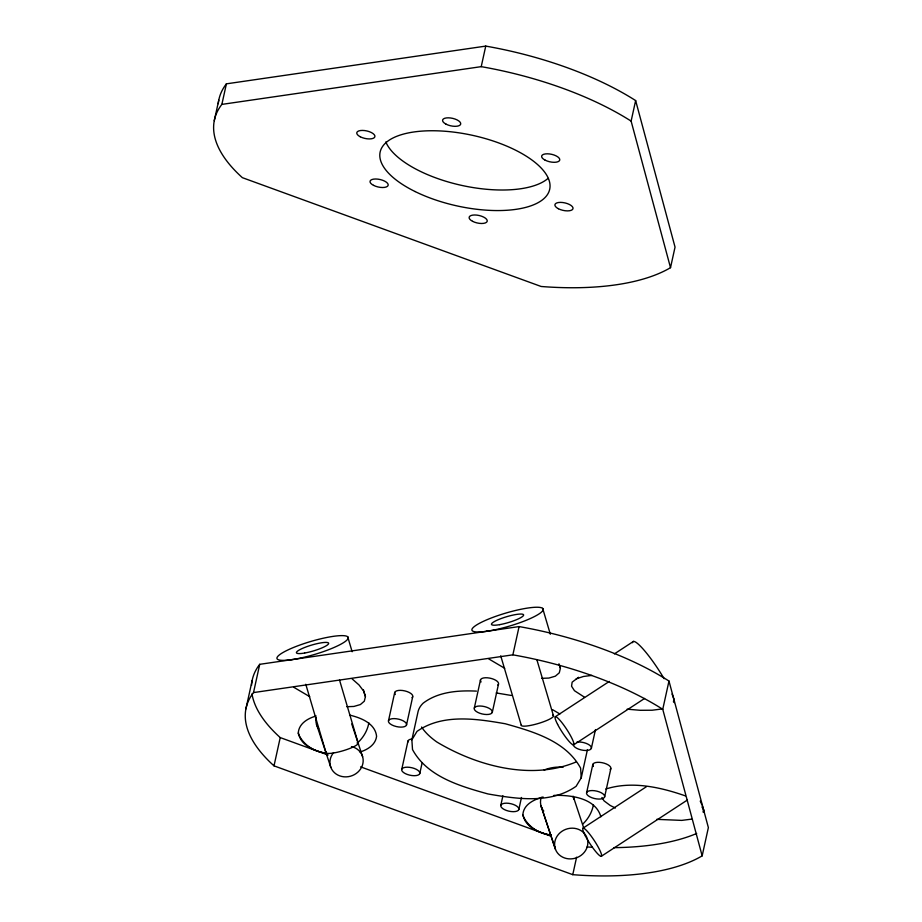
<?xml version="1.0" encoding="UTF-8"?>
<svg xmlns="http://www.w3.org/2000/svg" width="922" height="922" viewBox="0 0 922 922"><rect width="100%" height="100%" fill="white"/><g stroke="black" fill="none" stroke-linecap="round" stroke-linejoin="round"><path stroke-width="1.38" d="M673.463 701.93L673.867 699.233M703.083 812.098L703.486 809.401L702.034 807.165M214.261 120.736L218.779 100.175M221.868 104.393L226.397 83.844L485.744 46.1A206.977 86.161 12.4 0 1 635.638 100.567L675.042 247.119L670.513 267.68A204.938 85.308 12.4 0 1 541.122 286.477L242.371 177.669A205.295 85.458 12.4 0 1 221.868 104.393L481.226 66.649A206.977 86.161 12.4 0 1 631.121 121.116L670.513 267.68M245.909 708.926L252.121 680.655M253.515 692.583L259.727 664.324L519.086 626.58A206.977 86.161 12.4 0 1 668.98 681.047L708.373 827.599L702.161 855.858A204.938 85.308 12.4 0 1 572.769 874.667L274.007 765.848A205.295 85.458 12.4 0 1 253.515 692.583L512.874 654.839A206.977 86.161 12.4 0 1 662.757 709.306L702.161 855.858M274.007 765.848L280.23 737.588A205.295 85.458 12.4 0 1 251.983 693.851M481.226 66.649L485.744 46.1M388.508 720.693L394.72 692.434M406.487 725.038A9.255 3.849 12.4 0 0 394.097 718.607A9.255 3.849 12.4 0 0 391.908 724.957A9.255 3.849 12.4 0 0 406.487 725.038L412.699 696.767M401.773 769.271L407.985 741.011M587.452 749.586L581.24 777.857L576.112 786.293C550.584 804.191 516.746 798.936 487.899 793.934C460.078 786.178 427.243 776.739 412.514 749.563L411.869 739.836L418.081 711.565A86.795 36.131 12.4 0 1 423.21 703.129C438.25 691.707 458.176 690.244 476.432 691.12M419.752 773.616A9.255 3.849 12.4 0 0 407.363 767.185A9.255 3.849 12.4 0 0 405.173 773.535A9.255 3.849 12.4 0 0 419.752 773.616L422.126 762.851M474.3 708.096L480.512 679.825M492.279 712.429A9.255 3.849 12.4 0 0 479.889 706.01A9.255 3.849 12.4 0 0 477.7 712.349A9.255 3.849 12.4 0 0 492.279 712.429L498.491 684.17M512.874 654.839L519.086 626.58M631.121 121.116L635.638 100.567M500.819 805.252L502.893 795.824M518.809 809.585A9.255 3.861 12.4 0 0 506.42 803.166A9.255 3.861 12.4 0 0 504.219 809.504A9.255 3.861 12.4 0 0 518.809 809.585L521.472 797.472M591.336 748.41L595.485 729.567M586.623 792.655L592.834 764.384M572.769 874.667L576.607 857.172M604.602 796.988A9.255 3.849 12.4 0 0 592.212 790.557A9.255 3.849 12.4 0 0 590.022 796.908A9.255 3.849 12.4 0 0 604.602 796.988L610.813 768.729M662.757 709.306L668.98 681.047M363.406 689.794L365.423 696.594L364.317 701.193L360.387 704.558L353.91 706.448L346.753 706.701M559.585 665.511L560.392 668.22L559.285 672.818L555.355 676.183L548.878 678.073L541.721 678.327M411.869 739.836L416.998 731.4C442.525 713.49 476.363 718.745 505.21 723.747C533.031 731.503 565.866 740.954 580.595 768.118L581.24 777.857M578.578 677.29L572.147 682.176L571.559 686.21L574.441 690.693L584.49 697.205M614.398 653.882L633.495 641.389M555.263 716.763L609.35 681.404M573.668 744.826L644.593 698.461M582.969 828.187L646.334 786.766M601.375 856.25L687.455 799.973M575.754 762.114C531.164 780.68 476.72 765.986 436.763 741.945A86.795 36.131 12.4 0 1 421.585 727.02M316.165 715.991C308.271 718.203 299.454 723.148 298.348 732.068C299.823 745.668 315.209 750.981 326.676 753.677M359.949 752.006C367.475 749.817 375.554 744.769 376.591 736.332C375.231 723.274 360.709 717.731 349.599 715.092M543.093 796.977C534.564 799.362 524.192 803.949 522.935 813.872C524.411 827.472 539.796 832.773 551.264 835.482M576.192 678.857L583.407 676.483L591.889 675.4M605.812 789.025C631.789 780.738 660.29 787.146 685.369 795.87M662.008 708.96L652.119 710.228L640.225 710.297L627.133 709.179M691.627 819.128L681.738 820.396L656.752 819.347M553.868 795.398C570.672 794.891 595.554 797.887 600.89 816.777M496.22 692.941L511.422 695.488M280.23 737.588L328.128 755.037M360.606 766.862L551.16 836.266M615.4 808.018L610.237 805.482L604.06 800.861L601.893 797.495M504.703 668.3L488.764 658.907M309.734 696.675L293.795 687.282M552.612 709.698L559.885 713.985M352.031 678.799L359.061 685.011L363.625 691.074L365.423 696.594M583.741 828.037L573.15 796.216A16.78 15.213 -18.4 0 1 573.691 799.04M541.364 806.923L555.47 849.346M541.053 806.012L555.159 848.436M351.743 723.943L362.6 756.616M316.465 724.219L330.814 767.311M558.951 663.805L560.392 668.22M542.689 608.416L550.33 634.244M536.904 659.829L553.454 715.749M500.727 655.83L521.31 725.395M347.721 636.791L352.146 651.739M339.55 680.113L358.162 743.028M305.781 684.285L326.019 752.675M481.088 681.946A9.255 3.849 12.4 0 1 489.594 678.085A9.255 3.849 12.4 0 1 497.857 685.046M412.065 697.643A9.255 3.849 12.4 0 0 410.97 693.551L409.31 692.514A9.255 3.849 12.4 0 0 398.246 690.474A9.255 3.849 12.4 0 0 395.296 694.554M407.962 742.037A9.255 3.849 12.4 0 1 411.512 739.052M251.533 685.357A205.295 85.458 12.4 0 1 259.727 664.324M368.846 722.894A37.157 33.688 -18.4 0 1 357.171 743.224M326.503 753.17A37.157 33.688 -18.4 0 1 298.048 733.151M696.686 833.465A204.938 85.308 12.4 0 1 614.052 847.652M592.373 847.237A204.938 85.308 12.4 0 1 587.049 846.961M700.236 801.091A37.157 5.889 56.8 0 1 701.642 804.238M702.218 805.678A37.157 5.889 56.8 0 1 703.935 811.867M593.434 804.687A37.157 33.688 -18.4 0 1 582.773 824.095M551.091 834.975A37.157 33.688 -18.4 0 1 522.636 814.944M544.141 770.008A37.157 33.688 -18.4 0 1 563.112 767.265M576.884 742.118A9.255 3.849 12.4 0 1 590.772 746.29A9.255 3.849 12.4 0 1 583.453 750.335A9.255 3.849 12.4 0 1 573.357 744.077M593.399 766.505A9.255 3.849 12.4 0 1 601.905 762.644A9.255 3.849 12.4 0 1 610.18 769.605M543.784 811.037A16.78 15.213 -18.4 0 1 543.185 810.277M542.643 809.481A16.78 15.213 -18.4 0 1 541.214 797.438M632.527 642.703A37.157 5.889 56.8 0 1 664.094 678.684M672.023 694.07A37.157 5.889 56.8 0 1 674.316 702.587M318.609 728.484A16.78 15.213 -18.4 0 1 316.142 717.547M548.083 178.372A86.795 36.131 12.4 0 1 460.781 185.195A86.795 36.131 12.4 0 1 385.822 141.942M218.284 103.69A205.295 85.458 12.4 0 1 226.397 83.844M587.268 838.64A16.78 15.213 -18.4 0 1 568.667 858.843A16.78 15.213 -18.4 0 1 557.234 835.989A16.78 15.213 -18.4 0 1 585.124 834.375M585.677 835.171A16.78 15.213 -18.4 0 1 586.162 836M586.588 836.853A16.78 15.213 -18.4 0 1 586.957 837.741M351.466 746.578A16.78 15.213 -18.4 0 1 361.701 767.023A16.78 15.213 -18.4 0 1 337.844 775.056A16.78 15.213 -18.4 0 1 333.591 752.594M357.356 742.475A16.78 3.054 -16.5 0 1 343.295 750.681A16.78 3.054 -16.5 0 1 326.227 751.822M552.647 715.195A16.78 3.054 -16.5 0 1 539.093 723.251A16.78 3.054 -16.5 0 1 521.379 724.784M486.885 631.259A37.157 6.765 -16.5 0 0 543.046 610.157A37.157 6.765 -16.5 0 0 492.613 617.486A37.157 6.765 -16.5 0 0 486.885 631.259M291.917 659.633A37.157 6.765 -16.5 0 0 348.078 638.52A37.157 6.765 -16.5 0 0 297.645 645.861A37.157 6.765 -16.5 0 0 291.917 659.633M304.652 653.03A16.78 3.054 -16.5 0 0 328.658 643.372A16.78 3.054 -16.5 0 0 304.318 647.613A16.78 3.054 -16.5 0 0 304.652 653.03M499.62 624.655A16.78 3.054 -16.5 0 0 523.627 614.997A16.78 3.054 -16.5 0 0 499.298 619.25A16.78 3.054 -16.5 0 0 499.62 624.655M545.109 160.14A9.255 3.849 12.4 0 0 559.7 160.221A9.255 3.849 12.4 0 0 547.311 153.801A9.255 3.849 12.4 0 0 545.109 160.14M415.073 191.534A86.795 36.131 12.4 0 0 549.604 189.667A86.795 36.131 12.4 0 0 430.067 130.763A86.795 36.131 12.4 0 0 415.073 191.534M558.375 208.718A9.255 3.849 12.4 0 0 572.965 208.798A9.255 3.849 12.4 0 0 560.576 202.379A9.255 3.849 12.4 0 0 558.375 208.718M373.525 185.345A9.255 3.849 12.4 0 0 388.116 185.426A9.255 3.849 12.4 0 0 375.727 178.995A9.255 3.849 12.4 0 0 373.525 185.345M472.583 221.326A9.255 3.861 12.4 0 0 487.162 221.407A9.255 3.861 12.4 0 0 474.772 214.976A9.255 3.861 12.4 0 0 472.583 221.326M360.26 136.767A9.255 3.849 12.4 0 0 374.851 136.848A9.255 3.849 12.4 0 0 362.461 130.417A9.255 3.849 12.4 0 0 360.26 136.767M446.052 124.159A9.255 3.849 12.4 0 0 460.643 124.251A9.255 3.849 12.4 0 0 448.253 117.82A9.255 3.849 12.4 0 0 446.052 124.159M557.603 724.369A16.78 2.662 56.8 0 0 573.519 744.895A16.78 2.662 56.8 0 0 562.282 723.113A16.78 2.662 56.8 0 0 557.603 724.369M585.309 835.793A16.78 2.662 56.8 0 0 601.225 856.319A16.78 2.662 56.8 0 0 589.976 834.537A16.78 2.662 56.8 0 0 585.309 835.793"/></g></svg>
